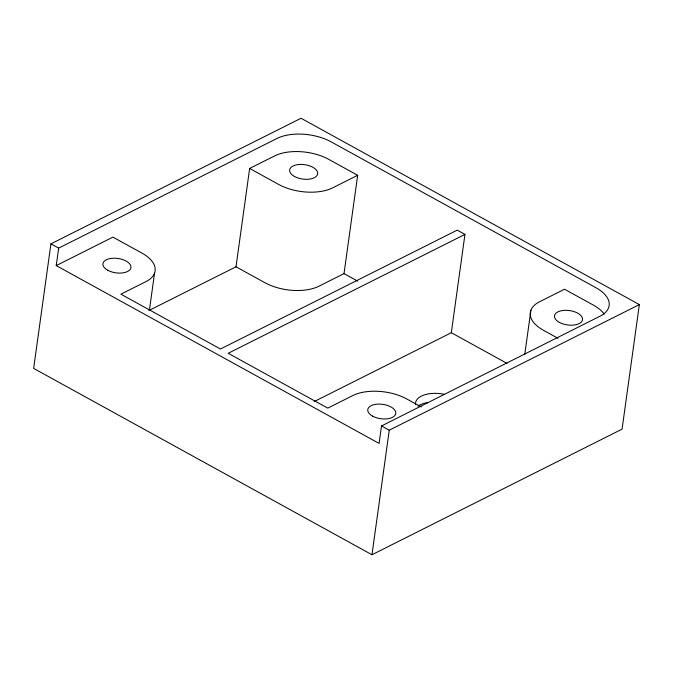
<?xml version="1.0" encoding="UTF-8"?>
<svg xmlns="http://www.w3.org/2000/svg" width="673" height="673" viewBox="0 0 673 673"><rect width="100%" height="100%" fill="white"/><g stroke="black" fill="none" stroke-linecap="round" stroke-linejoin="round"><path stroke-width="1.01" d="M50.929 243.853L33.65 368.4L371.967 554.745L622.071 429.147L639.35 304.6L301.033 118.255L50.929 243.853L58.669 248.11L277.083 138.419A38.563 19.803 7.9 0 1 331.091 141.835L595.95 287.716A38.563 19.803 7.9 0 1 599.937 316.251L381.515 425.942L379.092 443.423L56.238 265.591L58.669 248.11M149.364 310.472L154.538 273.204M236.004 266.786L249.649 168.46L274.66 155.9A38.563 19.803 7.9 0 1 328.668 159.316L357.666 175.291L344.021 273.617L319.01 286.176A38.563 19.803 7.9 0 1 265.002 282.761L236.004 266.786L148.918 310.522M371.967 554.745L389.255 430.198L639.35 304.6M314.148 401.596L451.322 332.714L464.959 234.389L457.228 230.124L220.466 349.026L120.904 294.185L145.915 281.625A38.563 19.803 7.9 0 0 141.927 253.098L112.929 237.123L56.238 265.591M524.721 354.713L530.896 310.203M357.666 175.291L332.655 187.851A38.563 19.803 7.9 0 1 278.647 184.436L249.649 168.46M464.959 234.389L228.206 353.283L327.768 408.124L352.778 395.564A38.563 19.803 7.9 0 1 406.786 398.98L421.281 406.963M558.001 338.3L543.506 330.317A38.563 19.803 7.9 0 1 539.519 301.782L564.521 289.222L593.527 305.197A38.563 19.803 7.9 0 1 604.177 314.123M344.021 273.617L357.725 281.163M451.322 332.714L507.038 363.403M381.515 425.942L389.255 430.198M417.899 406.214A24.421 12.543 7.9 0 1 428.575 402.429M415.552 404.692A24.421 12.543 7.9 0 1 444.273 394.269M294.488 176.477A14.141 7.26 7.9 0 0 317.454 174.644A14.141 7.26 7.9 0 0 299.031 164.498A14.141 7.26 7.9 0 0 294.488 176.477M107.747 270.26A14.141 7.26 7.9 0 0 130.713 268.426A14.141 7.26 7.9 0 0 112.298 258.281A14.141 7.26 7.9 0 0 107.747 270.26M559.347 322.367A14.141 7.26 7.9 0 0 582.305 320.525A14.141 7.26 7.9 0 0 563.89 310.379A14.141 7.26 7.9 0 0 559.347 322.367M372.606 416.141A14.141 7.26 7.9 0 0 395.564 414.307A14.141 7.26 7.9 0 0 377.149 404.162A14.141 7.26 7.9 0 0 372.606 416.141"/></g></svg>
